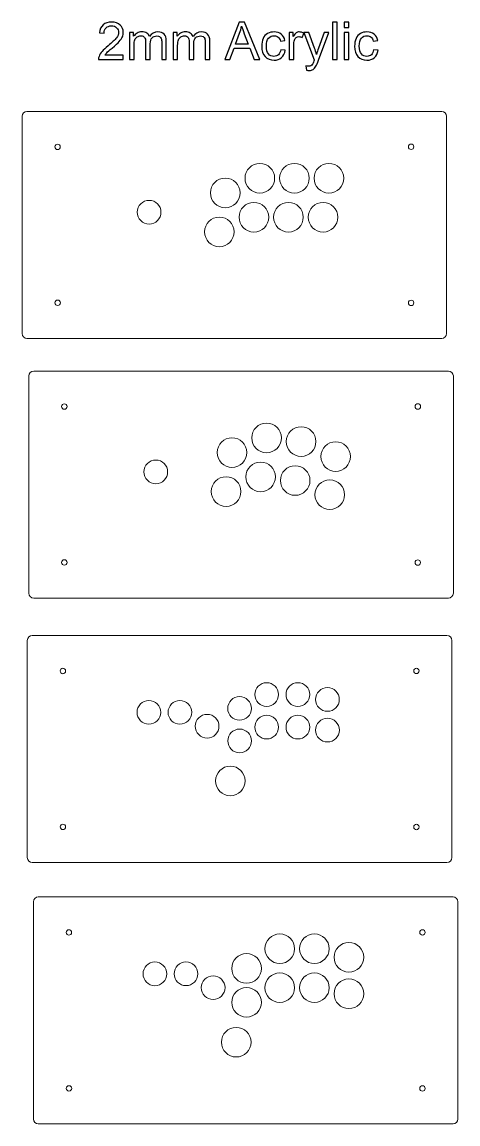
# Model space of a CAD drawing. Header units: centimetres. Extents: x 32 to 238, y -190 to 31.
# Drawn here: x 193.8 to 237.9, y -80.8 to 30.8 of the extents above; entities that cross this region are included whole.
import ezdxf

# ---------------------------------------------------------------- set-up
doc = ezdxf.new("R2010")
doc.units = ezdxf.units.CM
doc.header["$MEASUREMENT"] = 0
doc.layers.add('Layer 1', color=7, linetype='Continuous')

msp = doc.modelspace()

# ---------------------------------------------------------------- linework, layer by layer
at = {"layer": 'Layer 1', "color": 250, "lineweight": 9}
for centre, major_axis, ratio in [((197.35824, 18.14648), (0, 0.275), 1), ((233.16075, 18.15048), (0, 0.275), 1), ((217.83976, 14.96837), (0, 1.5), 1), ((221.33976, 14.96962), (0, 1.5), 1), ((224.83976, 14.96837), (0, 1.5), 1), ((214.33976, 13.48337), (0, 1.5), 1), ((206.62476, 11.52836), (0, 1.20001), 0.999991667), ((217.23976, 11.01962), (0, 1.5), 1), ((220.73977, 11.01962), (0, 1.5), 1), ((224.23976, 11.01962), (0, 1.5), 1), ((213.73976, 9.53462), (0, 1.5), 1), ((197.36218, 2.34997), (0, 0.275), 1), ((233.15992, 2.34148), (0, 0.275), 1), ((198.03911, -8.15705), (0, 0.275), 1), ((233.84162, -8.15305), (0, 0.275), 1), ((218.52063, -11.33516), (0, 1.5), 1), ((222.02063, -11.70922), (0, 1.5), 1), ((215.02063, -12.82016), (0, 1.5), 1), ((225.52063, -13.22318), (0, 1.5), 1), ((207.30563, -14.77517), (0, 1.20001), 0.999991667), ((217.92063, -15.28391), (0, 1.5), 1), ((221.42064, -15.65151), (0, 1.5), 1), ((214.42063, -16.76891), (0, 1.5), 1), ((224.92063, -17.08609), (0, 1.5), 1), ((198.04305, -23.95356), (0, 0.275), 1), ((233.84079, -23.96205), (0, 0.275), 1), ((197.89385, -34.94262), (0, 0.275), 1), ((233.69636, -34.93862), (0, 0.275), 1), ((218.53593, -37.32888), (0, 1.20001), 0.999991667), ((221.69092, -37.33013), (0, 1.20001), 0.999991667), ((224.69093, -37.83014), (0, 1.20001), 0.999991667), ((206.60344, -39.13513), (0, 1.20001), 0.999991667), ((209.74843, -39.13264), (0, 1.20001), 0.999991667), ((215.79094, -38.73388), (0, 1.20001), 0.999991667), ((212.50093, -40.53638), (0, 1.20001), 0.999991667), ((218.53593, -40.63013), (0, 1.20001), 0.999991667), ((221.69218, -40.63264), (0, 1.20001), 0.999991667), ((224.69218, -40.93263), (0, 1.20001), 0.999991667), ((215.79343, -42.02888), (0, 1.20001), 0.999991667), ((214.85094, -46.08637), (0, 1.5), 1), ((197.89779, -50.73913), (0, 0.275), 1), ((233.69553, -50.74762), (0, 0.275), 1), ((198.5056, -61.42924), (0, 0.275), 1), ((234.30811, -61.42524), (0, 0.275), 1), ((219.863, -63.07547), (0, 1.5), 1), ((223.363, -63.07547), (0, 1.5), 1), ((226.863, -63.94641), (0, 1.5), 1), ((216.494, -65.07089), (0, 1.5), 1), ((207.21519, -65.62175), (0, 1.20001), 0.999991667), ((210.36018, -65.61926), (0, 1.20001), 0.999991667), ((213.11268, -67.023), (0, 1.20001), 0.999991667), ((219.86257, -67.02547), (0, 1.5), 1), ((223.36257, -67.02547), (0, 1.5), 1), ((226.86257, -67.63736), (0, 1.5), 1), ((216.494, -68.51047), (0, 1.5), 1), ((215.44978, -72.54537), (0, 1.5), 1), ((198.50954, -77.22575), (0, 0.275), 1), ((234.30728, -77.23424), (0, 0.275), 1)]:
    msp.add_ellipse(centre, major_axis=major_axis, ratio=ratio, dxfattribs=at)
at = {"layer": 'Layer 1', "color": 250}
for points, knots in [([(204.01386, 27.43146), (204.01386, 27.43146), (204.01386, 26.98696), (204.01386, 26.98696), (204.01386, 26.98696), (201.50561, 26.98696), (201.50561, 26.98696), (201.50208, 27.09897), (201.5206, 27.20656), (201.56029, 27.31063), (201.62467, 27.48085), (201.72786, 27.6493), (201.86985, 27.81422), (202.01184, 27.97915), (202.21469, 28.16965), (202.47839, 28.38572), (202.8885, 28.72351), (203.16719, 28.99074), (203.31271, 29.18829), (203.45912, 29.38585), (203.53232, 29.57282), (203.53232, 29.74921), (203.53232, 29.93354), (203.46617, 30.08876), (203.33388, 30.21576), (203.20159, 30.34188), (203.02873, 30.40538), (202.81618, 30.40538), (202.59128, 30.40538), (202.41137, 30.33835), (202.27643, 30.2043), (202.14149, 30.07112), (202.07358, 29.88591), (202.07182, 29.64867), (202.07182, 29.64867), (201.59557, 29.69629), (201.59557, 29.69629), (201.6282, 30.0526), (201.75167, 30.32424), (201.9651, 30.51121), (202.17941, 30.69818), (202.46605, 30.79167), (202.82676, 30.79167), (203.19012, 30.79167), (203.47852, 30.69113), (203.69019, 30.48916), (203.90273, 30.2872), (204.00857, 30.03673), (204.00857, 29.73863), (204.00857, 29.58693), (203.9777, 29.43789), (203.91508, 29.29148), (203.85335, 29.1442), (203.75016, 28.98986), (203.6064, 28.82758), (203.46176, 28.66618), (203.22276, 28.44305), (202.88938, 28.16083), (202.6098, 27.92623), (202.42989, 27.76748), (202.35051, 27.6837), (202.27114, 27.59991), (202.20587, 27.51613), (202.15384, 27.43146), (202.15384, 27.43146), (204.01386, 27.43146), (204.01386, 27.43146)], [0, 0, 0, 0, 0.045454545, 0.045454545, 0.045454545, 0.090909091, 0.090909091, 0.090909091, 0.136363636, 0.136363636, 0.136363636, 0.181818182, 0.181818182, 0.181818182, 0.227272727, 0.227272727, 0.227272727, 0.272727273, 0.272727273, 0.272727273, 0.318181818, 0.318181818, 0.318181818, 0.363636364, 0.363636364, 0.363636364, 0.409090909, 0.409090909, 0.409090909, 0.454545455, 0.454545455, 0.454545455, 0.5, 0.5, 0.5, 0.545454545, 0.545454545, 0.545454545, 0.590909091, 0.590909091, 0.590909091, 0.636363636, 0.636363636, 0.636363636, 0.681818182, 0.681818182, 0.681818182, 0.727272727, 0.727272727, 0.727272727, 0.772727273, 0.772727273, 0.772727273, 0.818181818, 0.818181818, 0.818181818, 0.863636364, 0.863636364, 0.863636364, 0.909090909, 0.909090909, 0.909090909, 0.954545455, 0.954545455, 0.954545455, 1, 1, 1, 1]), ([(214.28146, 26.98696), (214.28146, 26.98696), (215.73491, 30.7758), (215.73491, 30.7758), (215.73491, 30.7758), (216.28612, 30.7758), (216.28612, 30.7758), (216.28612, 30.7758), (217.82865, 26.98696), (217.82865, 26.98696), (217.82865, 26.98696), (217.25803, 26.98696), (217.25803, 26.98696), (217.25803, 26.98696), (216.8197, 28.13525), (216.8197, 28.13525), (216.8197, 28.13525), (215.22426, 28.13525), (215.22426, 28.13525), (215.22426, 28.13525), (214.81328, 26.98696), (214.81328, 26.98696), (214.81328, 26.98696), (214.28146, 26.98696), (214.28146, 26.98696)], [0, 0, 0, 0, 0.125, 0.125, 0.125, 0.25, 0.25, 0.25, 0.375, 0.375, 0.375, 0.5, 0.5, 0.5, 0.625, 0.625, 0.625, 0.75, 0.75, 0.75, 0.875, 0.875, 0.875, 1, 1, 1, 1]), ([(215.37155, 28.54271), (215.37155, 28.54271), (216.66271, 28.54271), (216.66271, 28.54271), (216.66271, 28.54271), (216.2676, 29.59311), (216.2676, 29.59311), (216.14854, 29.91237), (216.05858, 30.17607), (215.99596, 30.38421), (215.94393, 30.13727), (215.87426, 29.89473), (215.78694, 29.65484), (215.78694, 29.65484), (215.37155, 28.54271), (215.37155, 28.54271)], [0, 0, 0, 0, 0.2, 0.2, 0.2, 0.4, 0.4, 0.4, 0.6, 0.6, 0.6, 0.8, 0.8, 0.8, 1, 1, 1, 1]), ([(225.2114, 26.98696), (225.2114, 26.98696), (225.2114, 30.7758), (225.2114, 30.7758), (225.2114, 30.7758), (225.67706, 30.7758), (225.67706, 30.7758), (225.67706, 30.7758), (225.67706, 26.98696), (225.67706, 26.98696), (225.67706, 26.98696), (225.2114, 26.98696), (225.2114, 26.98696)], [0, 0, 0, 0, 0.25, 0.25, 0.25, 0.5, 0.5, 0.5, 0.75, 0.75, 0.75, 1, 1, 1, 1]), ([(226.39761, 30.24663), (226.39761, 30.24663), (226.39761, 30.7758), (226.39761, 30.7758), (226.39761, 30.7758), (226.86328, 30.7758), (226.86328, 30.7758), (226.86328, 30.7758), (226.86328, 30.24663), (226.86328, 30.24663), (226.86328, 30.24663), (226.39761, 30.24663), (226.39761, 30.24663)], [0, 0, 0, 0, 0.25, 0.25, 0.25, 0.5, 0.5, 0.5, 0.75, 0.75, 0.75, 1, 1, 1, 1]), ([(204.64445, 26.98696), (204.64445, 26.98696), (204.64445, 29.73334), (204.64445, 29.73334), (204.64445, 29.73334), (205.06249, 29.73334), (205.06249, 29.73334), (205.06249, 29.73334), (205.06249, 29.34528), (205.06249, 29.34528), (205.14804, 29.47934), (205.26269, 29.58782), (205.40557, 29.66895), (205.54844, 29.75098), (205.71072, 29.79155), (205.89328, 29.79155), (206.09613, 29.79155), (206.26282, 29.74921), (206.39247, 29.66543), (206.52211, 29.58076), (206.61383, 29.46346), (206.66675, 29.31177), (206.88547, 29.63191), (207.16858, 29.79155), (207.51783, 29.79155), (207.79123, 29.79155), (208.00201, 29.71658), (208.14842, 29.56577), (208.2957, 29.41495), (208.36979, 29.183), (208.36979, 28.86991), (208.36979, 28.86991), (208.36979, 26.98696), (208.36979, 26.98696), (208.36979, 26.98696), (207.90412, 26.98696), (207.90412, 26.98696), (207.90412, 26.98696), (207.90412, 28.71557), (207.90412, 28.71557), (207.90412, 28.90078), (207.88824, 29.03484), (207.85826, 29.11686), (207.82827, 29.19888), (207.77359, 29.26414), (207.69333, 29.31441), (207.61396, 29.36468), (207.52047, 29.38938), (207.41376, 29.38938), (207.21973, 29.38938), (207.05922, 29.325), (206.93133, 29.19711), (206.80345, 29.06835), (206.73995, 28.86286), (206.73995, 28.58063), (206.73995, 28.58063), (206.73995, 26.98696), (206.73995, 26.98696), (206.73995, 26.98696), (206.27428, 26.98696), (206.27428, 26.98696), (206.27428, 26.98696), (206.27428, 28.76937), (206.27428, 28.76937), (206.27428, 28.97575), (206.23636, 29.13097), (206.16051, 29.23416), (206.08467, 29.33734), (205.96031, 29.38938), (205.78833, 29.38938), (205.6578, 29.38938), (205.53698, 29.35498), (205.42585, 29.28619), (205.31473, 29.2174), (205.23447, 29.11686), (205.1842, 28.98368), (205.13481, 28.85139), (205.11012, 28.66001), (205.11012, 28.41042), (205.11012, 28.41042), (205.11012, 26.98696), (205.11012, 26.98696), (205.11012, 26.98696), (204.64445, 26.98696), (204.64445, 26.98696)], [0, 0, 0, 0, 0.035714286, 0.035714286, 0.035714286, 0.071428571, 0.071428571, 0.071428571, 0.107142857, 0.107142857, 0.107142857, 0.142857143, 0.142857143, 0.142857143, 0.178571429, 0.178571429, 0.178571429, 0.214285714, 0.214285714, 0.214285714, 0.25, 0.25, 0.25, 0.285714286, 0.285714286, 0.285714286, 0.321428571, 0.321428571, 0.321428571, 0.357142857, 0.357142857, 0.357142857, 0.392857143, 0.392857143, 0.392857143, 0.428571429, 0.428571429, 0.428571429, 0.464285714, 0.464285714, 0.464285714, 0.5, 0.5, 0.5, 0.535714286, 0.535714286, 0.535714286, 0.571428571, 0.571428571, 0.571428571, 0.607142857, 0.607142857, 0.607142857, 0.642857143, 0.642857143, 0.642857143, 0.678571429, 0.678571429, 0.678571429, 0.714285714, 0.714285714, 0.714285714, 0.75, 0.75, 0.75, 0.785714286, 0.785714286, 0.785714286, 0.821428571, 0.821428571, 0.821428571, 0.857142857, 0.857142857, 0.857142857, 0.892857143, 0.892857143, 0.892857143, 0.928571429, 0.928571429, 0.928571429, 0.964285714, 0.964285714, 0.964285714, 1, 1, 1, 1]), ([(209.05241, 26.98696), (209.05241, 26.98696), (209.05241, 29.73334), (209.05241, 29.73334), (209.05241, 29.73334), (209.47045, 29.73334), (209.47045, 29.73334), (209.47045, 29.73334), (209.47045, 29.34528), (209.47045, 29.34528), (209.556, 29.47934), (209.67065, 29.58782), (209.81353, 29.66895), (209.9564, 29.75098), (210.11868, 29.79155), (210.30124, 29.79155), (210.50409, 29.79155), (210.67078, 29.74921), (210.80043, 29.66543), (210.93007, 29.58076), (211.02179, 29.46346), (211.07471, 29.31177), (211.29343, 29.63191), (211.57654, 29.79155), (211.92579, 29.79155), (212.19919, 29.79155), (212.40997, 29.71658), (212.55638, 29.56577), (212.70366, 29.41495), (212.77775, 29.183), (212.77775, 28.86991), (212.77775, 28.86991), (212.77775, 26.98696), (212.77775, 26.98696), (212.77775, 26.98696), (212.31208, 26.98696), (212.31208, 26.98696), (212.31208, 26.98696), (212.31208, 28.71557), (212.31208, 28.71557), (212.31208, 28.90078), (212.2962, 29.03484), (212.26622, 29.11686), (212.23623, 29.19888), (212.18155, 29.26414), (212.10129, 29.31441), (212.02192, 29.36468), (211.92843, 29.38938), (211.82172, 29.38938), (211.62769, 29.38938), (211.46718, 29.325), (211.33929, 29.19711), (211.21141, 29.06835), (211.14791, 28.86286), (211.14791, 28.58063), (211.14791, 28.58063), (211.14791, 26.98696), (211.14791, 26.98696), (211.14791, 26.98696), (210.68224, 26.98696), (210.68224, 26.98696), (210.68224, 26.98696), (210.68224, 28.76937), (210.68224, 28.76937), (210.68224, 28.97575), (210.64432, 29.13097), (210.56847, 29.23416), (210.49263, 29.33734), (210.36827, 29.38938), (210.19629, 29.38938), (210.06576, 29.38938), (209.94494, 29.35498), (209.83381, 29.28619), (209.72269, 29.2174), (209.64243, 29.11686), (209.59216, 28.98368), (209.54277, 28.85139), (209.51808, 28.66001), (209.51808, 28.41042), (209.51808, 28.41042), (209.51808, 26.98696), (209.51808, 26.98696), (209.51808, 26.98696), (209.05241, 26.98696), (209.05241, 26.98696)], [0, 0, 0, 0, 0.035714286, 0.035714286, 0.035714286, 0.071428571, 0.071428571, 0.071428571, 0.107142857, 0.107142857, 0.107142857, 0.142857143, 0.142857143, 0.142857143, 0.178571429, 0.178571429, 0.178571429, 0.214285714, 0.214285714, 0.214285714, 0.25, 0.25, 0.25, 0.285714286, 0.285714286, 0.285714286, 0.321428571, 0.321428571, 0.321428571, 0.357142857, 0.357142857, 0.357142857, 0.392857143, 0.392857143, 0.392857143, 0.428571429, 0.428571429, 0.428571429, 0.464285714, 0.464285714, 0.464285714, 0.5, 0.5, 0.5, 0.535714286, 0.535714286, 0.535714286, 0.571428571, 0.571428571, 0.571428571, 0.607142857, 0.607142857, 0.607142857, 0.642857143, 0.642857143, 0.642857143, 0.678571429, 0.678571429, 0.678571429, 0.714285714, 0.714285714, 0.714285714, 0.75, 0.75, 0.75, 0.785714286, 0.785714286, 0.785714286, 0.821428571, 0.821428571, 0.821428571, 0.857142857, 0.857142857, 0.857142857, 0.892857143, 0.892857143, 0.892857143, 0.928571429, 0.928571429, 0.928571429, 0.964285714, 0.964285714, 0.964285714, 1, 1, 1, 1]), ([(219.96207, 27.99238), (219.96207, 27.99238), (220.41715, 27.92888), (220.41715, 27.92888), (220.36688, 27.61579), (220.23988, 27.37149), (220.03439, 27.19422), (219.82889, 27.01695), (219.57577, 26.92875), (219.2768, 26.92875), (218.90197, 26.92875), (218.60034, 27.05134), (218.3728, 27.29652), (218.14438, 27.5417), (218.03061, 27.89272), (218.03061, 28.34956), (218.03061, 28.6459), (218.08, 28.90431), (218.17789, 29.12656), (218.27579, 29.34793), (218.42484, 29.51461), (218.62592, 29.62486), (218.82612, 29.73598), (219.04396, 29.79155), (219.28032, 29.79155), (219.57754, 29.79155), (219.82184, 29.71658), (220.01057, 29.56577), (220.20019, 29.41495), (220.3219, 29.20064), (220.37482, 28.92371), (220.37482, 28.92371), (219.92502, 28.85492), (219.92502, 28.85492), (219.88181, 29.03925), (219.80596, 29.17771), (219.69572, 29.2712), (219.58636, 29.3638), (219.45407, 29.41054), (219.29884, 29.41054), (219.06425, 29.41054), (218.87375, 29.32676), (218.72646, 29.15919), (218.58006, 28.99074), (218.50686, 28.72616), (218.50686, 28.36279), (218.50686, 27.99414), (218.57741, 27.72691), (218.71852, 27.56022), (218.86052, 27.39354), (219.04484, 27.30975), (219.2715, 27.30975), (219.45495, 27.30975), (219.60752, 27.36531), (219.72923, 27.47732), (219.85182, 27.58845), (219.92943, 27.76043), (219.96207, 27.99238)], [0, 0, 0, 0, 0.052631579, 0.052631579, 0.052631579, 0.105263158, 0.105263158, 0.105263158, 0.157894737, 0.157894737, 0.157894737, 0.210526316, 0.210526316, 0.210526316, 0.263157895, 0.263157895, 0.263157895, 0.315789474, 0.315789474, 0.315789474, 0.368421053, 0.368421053, 0.368421053, 0.421052632, 0.421052632, 0.421052632, 0.473684211, 0.473684211, 0.473684211, 0.526315789, 0.526315789, 0.526315789, 0.578947368, 0.578947368, 0.578947368, 0.631578947, 0.631578947, 0.631578947, 0.684210526, 0.684210526, 0.684210526, 0.736842105, 0.736842105, 0.736842105, 0.789473684, 0.789473684, 0.789473684, 0.842105263, 0.842105263, 0.842105263, 0.894736842, 0.894736842, 0.894736842, 0.947368421, 0.947368421, 0.947368421, 1, 1, 1, 1]), ([(220.80873, 26.98696), (220.80873, 26.98696), (220.80873, 29.73334), (220.80873, 29.73334), (220.80873, 29.73334), (221.22677, 29.73334), (221.22677, 29.73334), (221.22677, 29.73334), (221.22677, 29.31265), (221.22677, 29.31265), (221.33349, 29.50756), (221.43226, 29.63632), (221.5231, 29.69806), (221.61394, 29.76068), (221.7136, 29.79155), (221.82208, 29.79155), (221.97907, 29.79155), (222.1387, 29.74216), (222.30098, 29.64426), (222.30098, 29.64426), (222.13517, 29.21475), (222.13517, 29.21475), (222.02228, 29.27825), (221.9094, 29.31), (221.79651, 29.31), (221.69508, 29.31), (221.60424, 29.27914), (221.52399, 29.21828), (221.44373, 29.15743), (221.3864, 29.07276), (221.35201, 28.96428), (221.29997, 28.79936), (221.2744, 28.61856), (221.2744, 28.42188), (221.2744, 28.42188), (221.2744, 26.98696), (221.2744, 26.98696), (221.2744, 26.98696), (220.80873, 26.98696), (220.80873, 26.98696)], [0, 0, 0, 0, 0.076923077, 0.076923077, 0.076923077, 0.153846154, 0.153846154, 0.153846154, 0.230769231, 0.230769231, 0.230769231, 0.307692308, 0.307692308, 0.307692308, 0.384615385, 0.384615385, 0.384615385, 0.461538462, 0.461538462, 0.461538462, 0.538461538, 0.538461538, 0.538461538, 0.615384615, 0.615384615, 0.615384615, 0.692307692, 0.692307692, 0.692307692, 0.769230769, 0.769230769, 0.769230769, 0.846153846, 0.846153846, 0.846153846, 0.923076923, 0.923076923, 0.923076923, 1, 1, 1, 1]), ([(222.55498, 25.93127), (222.55498, 25.93127), (222.50207, 26.36166), (222.50207, 26.36166), (222.60437, 26.33432), (222.69257, 26.32021), (222.76841, 26.32021), (222.87248, 26.32021), (222.95539, 26.33785), (223.01712, 26.37224), (223.07974, 26.40664), (223.13089, 26.45515), (223.17058, 26.51688), (223.19969, 26.56363), (223.24731, 26.67916), (223.31257, 26.86437), (223.32139, 26.88995), (223.33462, 26.92787), (223.35403, 26.97814), (223.35403, 26.97814), (222.31157, 29.73334), (222.31157, 29.73334), (222.31157, 29.73334), (222.80898, 29.73334), (222.80898, 29.73334), (222.80898, 29.73334), (223.38225, 28.1476), (223.38225, 28.1476), (223.45721, 27.9474), (223.52336, 27.73573), (223.58245, 27.51348), (223.63625, 27.7225), (223.69975, 27.92888), (223.77383, 28.13172), (223.77383, 28.13172), (224.35944, 29.73334), (224.35944, 29.73334), (224.35944, 29.73334), (224.82423, 29.73334), (224.82423, 29.73334), (224.82423, 29.73334), (223.78618, 26.93933), (223.78618, 26.93933), (223.67417, 26.63859), (223.58686, 26.43222), (223.52424, 26.31845), (223.44134, 26.16587), (223.34609, 26.05386), (223.23937, 25.98242), (223.13178, 25.91099), (223.00389, 25.87571), (222.85573, 25.87571), (222.76577, 25.87571), (222.66523, 25.89423), (222.55498, 25.93127)], [0, 0, 0, 0, 0.055555556, 0.055555556, 0.055555556, 0.111111111, 0.111111111, 0.111111111, 0.166666667, 0.166666667, 0.166666667, 0.222222222, 0.222222222, 0.222222222, 0.277777778, 0.277777778, 0.277777778, 0.333333333, 0.333333333, 0.333333333, 0.388888889, 0.388888889, 0.388888889, 0.444444444, 0.444444444, 0.444444444, 0.5, 0.5, 0.5, 0.555555556, 0.555555556, 0.555555556, 0.611111111, 0.611111111, 0.611111111, 0.666666667, 0.666666667, 0.666666667, 0.722222222, 0.722222222, 0.722222222, 0.777777778, 0.777777778, 0.777777778, 0.833333333, 0.833333333, 0.833333333, 0.888888889, 0.888888889, 0.888888889, 0.944444444, 0.944444444, 0.944444444, 1, 1, 1, 1]), ([(226.39761, 26.98696), (226.39761, 26.98696), (226.39761, 29.73334), (226.39761, 29.73334), (226.39761, 29.73334), (226.86328, 29.73334), (226.86328, 29.73334), (226.86328, 29.73334), (226.86328, 26.98696), (226.86328, 26.98696), (226.86328, 26.98696), (226.39761, 26.98696), (226.39761, 26.98696)], [0, 0, 0, 0, 0.25, 0.25, 0.25, 0.5, 0.5, 0.5, 0.75, 0.75, 0.75, 1, 1, 1, 1]), ([(229.36712, 27.99238), (229.36712, 27.99238), (229.8222, 27.92888), (229.8222, 27.92888), (229.77193, 27.61579), (229.64493, 27.37149), (229.43944, 27.19422), (229.23394, 27.01695), (228.98082, 26.92875), (228.68185, 26.92875), (228.30702, 26.92875), (228.00539, 27.05134), (227.77785, 27.29652), (227.54943, 27.5417), (227.43566, 27.89272), (227.43566, 28.34956), (227.43566, 28.6459), (227.48505, 28.90431), (227.58294, 29.12656), (227.68084, 29.34793), (227.82989, 29.51461), (228.03097, 29.62486), (228.23117, 29.73598), (228.44901, 29.79155), (228.68537, 29.79155), (228.98259, 29.79155), (229.22689, 29.71658), (229.41562, 29.56577), (229.60524, 29.41495), (229.72695, 29.20064), (229.77987, 28.92371), (229.77987, 28.92371), (229.33007, 28.85492), (229.33007, 28.85492), (229.28686, 29.03925), (229.21101, 29.17771), (229.10077, 29.2712), (228.99141, 29.3638), (228.85912, 29.41054), (228.70389, 29.41054), (228.4693, 29.41054), (228.2788, 29.32676), (228.13151, 29.15919), (227.98511, 28.99074), (227.91191, 28.72616), (227.91191, 28.36279), (227.91191, 27.99414), (227.98246, 27.72691), (228.12357, 27.56022), (228.26557, 27.39354), (228.44989, 27.30975), (228.67655, 27.30975), (228.86, 27.30975), (229.01257, 27.36531), (229.13428, 27.47732), (229.25687, 27.58845), (229.33448, 27.76043), (229.36712, 27.99238)], [0, 0, 0, 0, 0.052631579, 0.052631579, 0.052631579, 0.105263158, 0.105263158, 0.105263158, 0.157894737, 0.157894737, 0.157894737, 0.210526316, 0.210526316, 0.210526316, 0.263157895, 0.263157895, 0.263157895, 0.315789474, 0.315789474, 0.315789474, 0.368421053, 0.368421053, 0.368421053, 0.421052632, 0.421052632, 0.421052632, 0.473684211, 0.473684211, 0.473684211, 0.526315789, 0.526315789, 0.526315789, 0.578947368, 0.578947368, 0.578947368, 0.631578947, 0.631578947, 0.631578947, 0.684210526, 0.684210526, 0.684210526, 0.736842105, 0.736842105, 0.736842105, 0.789473684, 0.789473684, 0.789473684, 0.842105263, 0.842105263, 0.842105263, 0.894736842, 0.894736842, 0.894736842, 0.947368421, 0.947368421, 0.947368421, 1, 1, 1, 1])]:
    msp.add_open_spline(points, degree=3, knots=knots, dxfattribs=at)
at = {"layer": 'Layer 1', "color": 250, "lineweight": 9}
for points in [[(194.25782, 21.7459), (194.25782, 21.7459), (236.25782, 21.7459), (236.25782, 21.7459), (236.53282, 21.7459), (236.75782, 21.5209), (236.75782, 21.2459), (236.75782, 21.2459), (236.75782, -0.7541), (236.75782, -0.7541), (236.75782, -1.0291), (236.53282, -1.2541), (236.25782, -1.2541), (236.25782, -1.2541), (194.25782, -1.2541), (194.25782, -1.2541), (193.98282, -1.2541), (193.75782, -1.0291), (193.75782, -0.7541), (193.75782, -0.7541), (193.75782, 21.2459), (193.75782, 21.2459), (193.75782, 21.5209), (193.98282, 21.7459), (194.25782, 21.7459)], [(194.93868, -4.55763), (194.93868, -4.55763), (236.9387, -4.55763), (236.9387, -4.55763), (237.2137, -4.55763), (237.43869, -4.78263), (237.43869, -5.05763), (237.43869, -5.05763), (237.43869, -27.05763), (237.43869, -27.05763), (237.43869, -27.33263), (237.2137, -27.55763), (236.9387, -27.55763), (236.9387, -27.55763), (194.93868, -27.55763), (194.93868, -27.55763), (194.66368, -27.55763), (194.43869, -27.33263), (194.43869, -27.05763), (194.43869, -27.05763), (194.43869, -5.05763), (194.43869, -5.05763), (194.43869, -4.78263), (194.66368, -4.55763), (194.93868, -4.55763)], [(194.79343, -31.3432), (194.79343, -31.3432), (236.79343, -31.3432), (236.79343, -31.3432), (237.06843, -31.3432), (237.29343, -31.5682), (237.29343, -31.8432), (237.29343, -31.8432), (237.29343, -53.8432), (237.29343, -53.8432), (237.29343, -54.1182), (237.06843, -54.3432), (236.79343, -54.3432), (236.79343, -54.3432), (194.79343, -54.3432), (194.79343, -54.3432), (194.51843, -54.3432), (194.29343, -54.1182), (194.29343, -53.8432), (194.29343, -53.8432), (194.29343, -31.8432), (194.29343, -31.8432), (194.29343, -31.5682), (194.51843, -31.3432), (194.79343, -31.3432)], [(195.40518, -57.82982), (195.40518, -57.82982), (237.40518, -57.82982), (237.40518, -57.82982), (237.68018, -57.82982), (237.90518, -58.05482), (237.90518, -58.32982), (237.90518, -58.32982), (237.90518, -80.32982), (237.90518, -80.32982), (237.90518, -80.60482), (237.68018, -80.82982), (237.40518, -80.82982), (237.40518, -80.82982), (195.40518, -80.82982), (195.40518, -80.82982), (195.13018, -80.82982), (194.90518, -80.60482), (194.90518, -80.32982), (194.90518, -80.32982), (194.90518, -58.32982), (194.90518, -58.32982), (194.90518, -58.05482), (195.13018, -57.82982), (195.40518, -57.82982)]]:
    msp.add_open_spline(points, degree=3, knots=[0, 0, 0, 0, 0.125, 0.125, 0.125, 0.25, 0.25, 0.25, 0.375, 0.375, 0.375, 0.5, 0.5, 0.5, 0.625, 0.625, 0.625, 0.75, 0.75, 0.75, 0.875, 0.875, 0.875, 1, 1, 1, 1], dxfattribs=at)

doc.saveas('drawing.dxf')
